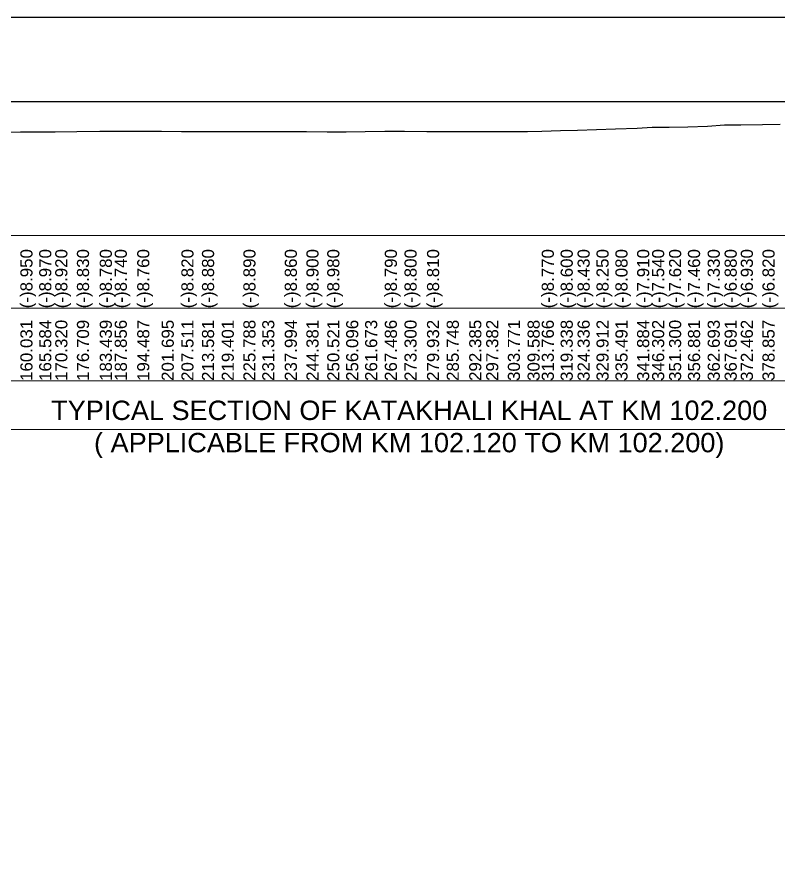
# Model space of a CAD drawing. Header units: inches. Extents: x 89000 to 845000, y -7071 to 18.
# Drawn here: x 373227 to 376372, y -3530 to 0 of the extents above; entities that cross this region are included whole.
import ezdxf

# ---------------------------------------------------------------- set-up
doc = ezdxf.new("R2010")
doc.units = ezdxf.units.IN
doc.header["$LTSCALE"] = 7
doc.header["$MEASUREMENT"] = 0
for name, color, linetype, lineweight in [('Cross section Data Border', 7, 'Continuous', 9), ('Cross Section Labels', 7, 'Continuous', 9), ('Existing_Bed_Level for Xsection', 7, 'Continuous', 25), ('Long Section Labels', 7, 'Continuous', 9)]:
    doc.layers.add(name, color=color, linetype=linetype, lineweight=lineweight)
doc.styles.get("Standard").update_dxf_attribs({"font": 'arial.ttf'})
doc.dimstyles.get("Standard").update_dxf_attribs({"dimtxt": 0.18, "dimasz": 0.18, "dimexe": 0.18, "dimexo": 0.0625, "dimgap": 0.09, "dimtad": 0, "dimtih": 1, "dimtoh": 1, "dimdec": 4, "dimzin": 0, "dimdsep": 46, "dimtxsty": 'Standard', "dimcen": 0.09, "dimadec": 0, "dimazin": 0, "dimtfac": 1, "dimtdec": 4, "dimtofl": 0, "dimtmove": 0, "dimatfit": 3, "dimfxl": 1, "dimtolj": 1, "dimtzin": 0, "dimarcsym": 0})

msp = doc.modelspace()

# ---------------------------------------------------------------- linework, layer by layer
msp.add_lwpolyline([(370000, 0), (380000, 0), (380000, -7071), (370000, -7071)], close=True)
at = {"layer": 'Cross section Data Border'}
msp.add_lwpolyline([(370100, -902.44), (378791.44252, -902.44), (378791.44252, -1502.44), (370100, -1502.44)], close=True, dxfattribs=at)
msp.add_lwpolyline([(370100, -1202.44), (378791.44252, -1202.44)], dxfattribs=at)
at = {"layer": 'Cross Section Labels'}
msp.add_lwpolyline([(372685.72126, -1702.44), (374845.72126, -1702.44), (377005.72126, -1702.44)], dxfattribs=at)
at = {"layer": 'Existing_Bed_Level for Xsection'}
for points in [[(371000, -348.44), (378691.44252, -348.44)], [(373151.13087, -475.14), (373240.43746, -473.74), (373318.17342, -474.02), (373384.48401, -473.32), (373473.9232, -472.06), (373568.15109, -471.36), (373629.98859, -470.8), (373722.81105, -471.08), (373823.73441, -471.36), (373905.16024, -471.92), (373990.13913, -472.76), (374071.62042, -472.76), (374161.02515, -472.9), (374238.93563, -472.76), (374331.91176, -472.48), (374421.3319, -473.04), (374507.30039, -474.16), (374585.33959, -474.16), (374663.42845, -472.9), (374744.81028, -471.5), (374826.20282, -471.64), (374919.04988, -471.78), (375000.47397, -471.78), (375093.39028, -471.92), (375163.34673, -471.92), (375252.79814, -471.92), (375334.23811, -471.92), (375392.72171, -471.22), (375470.7373, -468.84), (375540.70743, -466.46), (375618.76953, -463.94), (375696.8696, -461.56), (375786.38277, -459.18), (375848.22648, -454), (375918.20618, -455.12), (375996.33306, -452.88), (376077.6979, -451.06), (376147.68025, -444.76), (376214.4691, -445.46), (376304.0049, -443.92), (376377.16654, -442.52)]]:
    msp.add_lwpolyline(points, dxfattribs=at)

# ---------------------------------------------------------------- texts
at = {"layer": 'Cross Section Labels', "insert": (374845.72126, -1702.44), "char_height": 80, "attachment_point": 5}
msp.add_mtext('TYPICAL SECTION OF KATAKHALI KHAL AT KM 102.200^J( APPLICABLE FROM KM 102.120 TO KM 102.200)', dxfattribs=at)
at = {"layer": 'Long Section Labels', "char_height": 50, "attachment_point": 1, "rotation": 90}
for s, insert in [('(-)8.950', (373240.43746, -1202.44)), ('(-)8.970', (373318.17342, -1202.44)), ('(-)8.920', (373384.48401, -1202.44)), ('(-)8.830', (373473.9232, -1202.44)), ('(-)8.780', (373568.15109, -1202.44)), ('(-)8.780', (373568.15109, -1202.44)), ('(-)8.740', (373629.98859, -1202.44)), ('(-)8.760', (373722.81105, -1202.44)), ('(-)8.820', (373905.16024, -1202.44)), ('(-)8.820', (373905.16024, -1202.44)), ('(-)8.820', (373905.16024, -1202.44)), ('(-)8.820', (373905.16024, -1202.44)), ('(-)8.820', (373905.16024, -1202.44)), ('(-)8.880', (373990.13913, -1202.44)), ('(-)8.880', (373990.13913, -1202.44)), ('(-)8.880', (373990.13913, -1202.44)), ('(-)8.890', (374161.02515, -1202.44)), ('(-)8.890', (374161.02515, -1202.44)), ('(-)8.860', (374331.91176, -1202.44)), ('(-)8.900', (374421.3319, -1202.44)), ('(-)8.980', (374507.30039, -1202.44)), ('(-)8.980', (374507.30039, -1202.44)), ('(-)8.790', (374744.81028, -1202.44)), ('(-)8.800', (374826.20282, -1202.44)), ('(-)8.810', (374919.04988, -1202.44)), ('(-)8.810', (374919.04988, -1202.44)), ('(-)8.770', (375392.72171, -1202.44)), ('(-)8.600', (375470.7373, -1202.44)), ('(-)8.430', (375540.70743, -1202.44)), ('(-)8.250', (375618.76953, -1202.44)), ('(-)8.080', (375696.8696, -1202.44)), ('(-)7.910', (375786.38277, -1202.44)), ('(-)7.540', (375848.22648, -1202.44)), ('(-)7.620', (375918.20618, -1202.44)), ('(-)7.460', (375996.33306, -1202.44)), ('(-)7.330', (376077.6979, -1202.44)), ('(-)6.880', (376147.68025, -1202.44)), ('(-)6.930', (376214.4691, -1202.44)), ('(-)6.820', (376304.0049, -1202.44)), ('160.031', (373240.43746, -1502.44)), ('165.584', (373318.17342, -1502.44)), ('170.320', (373384.48401, -1502.44)), ('176.709', (373473.9232, -1502.44)), ('183.439', (373568.15109, -1502.44)), ('187.856', (373629.98859, -1502.44)), ('194.487', (373722.81105, -1502.44)), ('201.695', (373823.73441, -1502.44)), ('207.511', (373905.16024, -1502.44)), ('213.581', (373990.13913, -1502.44)), ('219.401', (374071.62042, -1502.44)), ('225.788', (374161.02515, -1502.44)), ('231.353', (374238.93563, -1502.44)), ('237.994', (374331.91176, -1502.44)), ('244.381', (374421.3319, -1502.44)), ('250.521', (374507.30039, -1502.44)), ('256.096', (374585.33959, -1502.44)), ('261.673', (374663.42845, -1502.44)), ('267.486', (374744.81028, -1502.44)), ('273.300', (374826.20282, -1502.44)), ('279.932', (374919.04988, -1502.44)), ('285.748', (375000.47397, -1502.44)), ('292.385', (375093.39028, -1502.44)), ('297.382', (375163.34673, -1502.44)), ('303.771', (375252.79814, -1502.44)), ('309.588', (375334.23811, -1502.44)), ('313.766', (375392.72171, -1502.44)), ('319.338', (375470.7373, -1502.44)), ('324.336', (375540.70743, -1502.44)), ('329.912', (375618.76953, -1502.44)), ('335.491', (375696.8696, -1502.44)), ('341.884', (375786.38277, -1502.44)), ('346.302', (375848.22648, -1502.44)), ('351.300', (375918.20618, -1502.44)), ('356.881', (375996.33306, -1502.44)), ('362.693', (376077.6979, -1502.44)), ('367.691', (376147.68025, -1502.44)), ('372.462', (376214.4691, -1502.44)), ('378.857', (376304.0049, -1502.44))]:
    msp.add_mtext(s, dxfattribs=dict(at, insert=insert))

# ---------------------------------------------------------------- leaders
at = {"layer": 'Cross Section Labels', "annotation_type": 0, "has_hookline": 1, "hookline_direction": 0}
for points, text_width in [([(371580.61331, -382.33951), (371580.61331, -306.44), (371880.52331, -306.44)], 2510.77763), ([(371729.97472, -465.16111), (371729.97472, -334.44), (372029.88472, -334.44)], 2345.7367)]:
    msp.add_leader(points, dimstyle='Standard', override={"dimasz": 72}, dxfattribs=dict(at, text_width=text_width))

doc.saveas('drawing.dxf')
